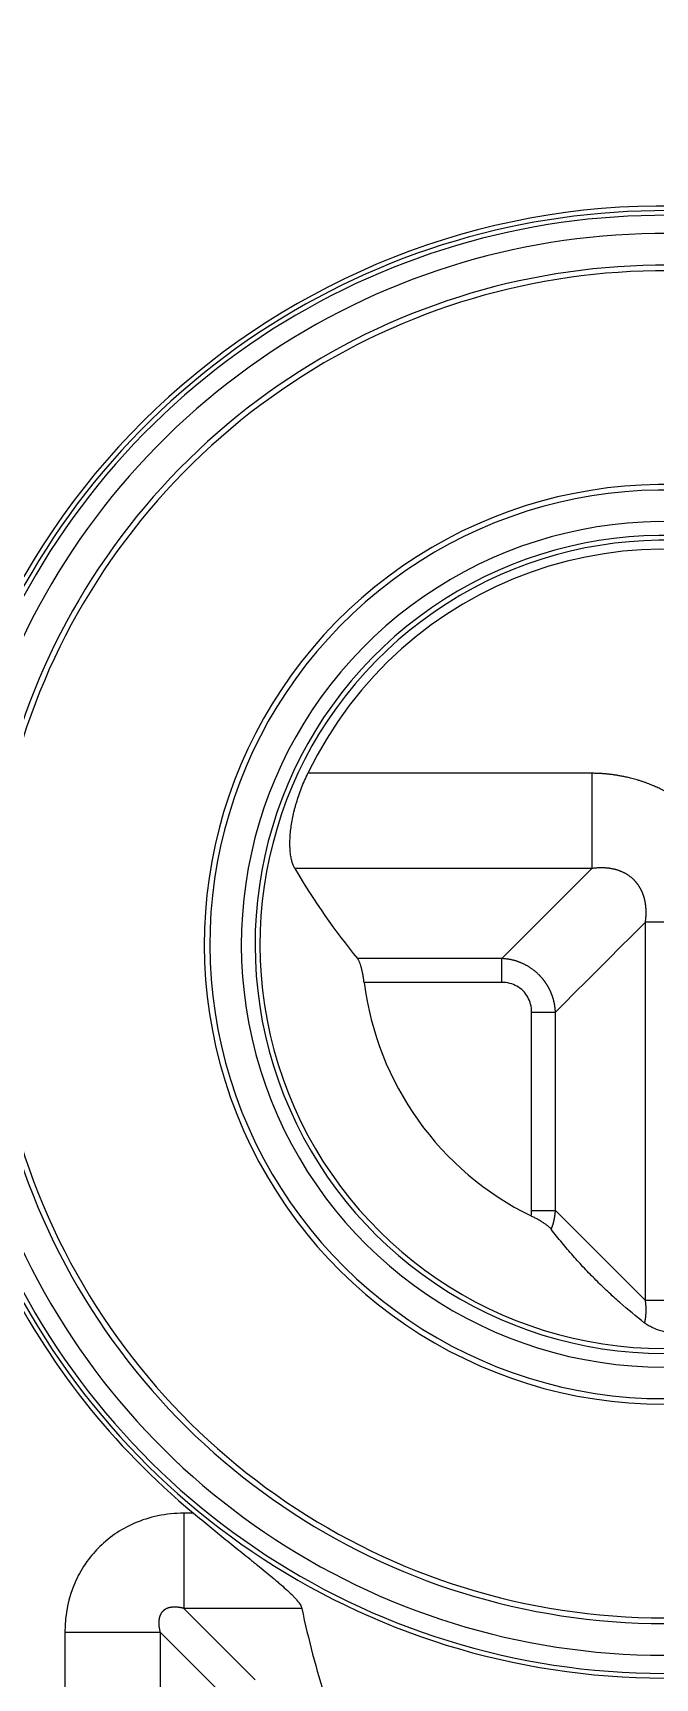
# Model space of a CAD drawing. Header units: millimetres. Extents: x -1286 to 291, y 5350 to 5880.
# Drawn here: x -272 to -252.1, y 5621.3 to 5673.8 of the extents above; entities that cross this region are included whole.
import ezdxf

# ---------------------------------------------------------------- set-up
doc = ezdxf.new("R2010")
doc.units = ezdxf.units.MM
doc.layers.add('粗实线层', color=7, linetype='Continuous', lineweight=35)

msp = doc.modelspace()

# ---------------------------------------------------------------- linework, layer by layer
at = {"layer": '粗实线层', "lineweight": 25}
for p, q in [((-254.142, 5650.181), (-263.208, 5650.181)), ((-254.142, 5647.14), (-263.625, 5647.14)), ((-257.015, 5644.267), (-254.142, 5647.14)), ((-252.432, 5633.357), (-252.432, 5645.429)), ((-257.015, 5644.267), (-261.624, 5644.267)), ((-257.015, 5643.507), (-261.413, 5643.507)), ((-256.065, 5636.23), (-256.065, 5642.556)), ((-255.305, 5636.23), (-255.305, 5642.556)), ((-255.305, 5636.23), (-252.432, 5633.357)), ((-267.165, 5626.563), (-267.165, 5623.522)), ((-266.859, 5626.563), (-267.165, 5626.563)), ((-264.888, 5621.246), (-267.165, 5623.522)), ((-263.401, 5623.522), (-267.165, 5623.522)), ((-270.966, 5622.762), (-267.925, 5622.762)), ((-270.966, 5622.762), (-270.966, 5619.371)), ((-265.648, 5620.485), (-267.925, 5622.762)), ((-267.925, 5622.762), (-267.925, 5619.371))]:
    msp.add_line(p, q, dxfattribs=at)
for centre, radius, start, end in [((-218.672, 5680.9), 83.513, 184.2412, 267.24672), ((-218.672, 5680.9), 84.503, 184.22236, 267.24672), ((-251.837, 5644.72), 23.42, 65, 270), ((-251.837, 5644.72), 23.271, 65, 270), ((-251.837, 5644.72), 23.565, 79.0194, 168.7706), ((-251.837, 5644.72), 22.691, 65, 270), ((-251.837, 5644.72), 21.678, 65, 270), ((-251.837, 5644.72), 21.5, 65, 270), ((-251.837, 5644.72), 14.68, 65, 270), ((-251.837, 5644.72), 14.501, 65, 270), ((-251.837, 5644.72), 13.496, 65, 270), ((-251.837, 5644.72), 13.057, 65, 270), ((-251.837, 5644.72), 12.901, 65, 270), ((-251.837, 5644.72), 12.615, 65, 154.3483), ((-224.702, 5680.9), 101.03, 208.69087, 345.63866), ((-224.702, 5680.9), 102.402, 208.57791, 345.69153), ((-224.702, 5680.9), 101.899, 208.57791, 345.69153), ((-224.702, 5680.9), 101.532, 208.69087, 345.63866), ((-251.837, 5644.72), 9.652, 187.2204, 243.9166), ((-218.672, 5680.9), 85.826, 207.35279, 268.86903), ((-218.672, 5680.9), 86.816, 208.2092, 268.86897), ((-251.837, 5644.72), 23.565, 206.0489, 230.3969)]:
    msp.add_arc(centre, radius, start, end, dxfattribs=at)
for centre, major_axis, start_param, end_param in [((-251.837, 5664.745), (0, -25.733), 5.465811, 5.632689), ((-251.837, 5629.625), (0, -19.398), 5.032417, 5.19343)]:
    msp.add_ellipse(centre, major_axis=major_axis, ratio=0.62804, start_param=start_param, end_param=end_param, dxfattribs=at)
for points, knots in [([(-263.625, 5647.14), (-263.657, 5647.195), (-263.685, 5647.262), (-263.72, 5647.379), (-263.73, 5647.422), (-263.744, 5647.49), (-263.748, 5647.513), (-263.756, 5647.562), (-263.76, 5647.587), (-263.775, 5647.715), (-263.782, 5647.828), (-263.781, 5648.011), (-263.779, 5648.074), (-263.774, 5648.172), (-263.771, 5648.205), (-263.766, 5648.273), (-263.762, 5648.308), (-263.743, 5648.483), (-263.72, 5648.629), (-263.674, 5648.853), (-263.657, 5648.929), (-263.628, 5649.045), (-263.618, 5649.084), (-263.596, 5649.162), (-263.585, 5649.202), (-263.526, 5649.398), (-263.472, 5649.556), (-263.381, 5649.791), (-263.349, 5649.869), (-263.281, 5650.025), (-263.245, 5650.103), (-263.208, 5650.181)], [0, 0, 0, 0, 0.125, 0.125, 0.1875, 0.1875, 0.21875, 0.21875, 0.25, 0.25, 0.375, 0.375, 0.4375, 0.4375, 0.46875, 0.46875, 0.5, 0.5, 0.625, 0.625, 0.6875, 0.6875, 0.71875, 0.71875, 0.75, 0.75, 0.875, 0.875, 0.9375, 0.9375, 1, 1, 1, 1]), ([(-249.391, 5645.429), (-249.391, 5645.442), (-249.391, 5645.469), (-249.392, 5645.51), (-249.392, 5645.554), (-249.394, 5645.601), (-249.395, 5645.651), (-249.398, 5645.704), (-249.401, 5645.76), (-249.405, 5645.818), (-249.41, 5645.879), (-249.419, 5645.97), (-249.432, 5646.083), (-249.451, 5646.211), (-249.47, 5646.32), (-249.488, 5646.413), (-249.505, 5646.497), (-249.524, 5646.579), (-249.544, 5646.662), (-249.565, 5646.745), (-249.588, 5646.828), (-249.613, 5646.912), (-249.639, 5646.996), (-249.668, 5647.081), (-249.698, 5647.165), (-249.73, 5647.25), (-249.768, 5647.344), (-249.812, 5647.447), (-249.864, 5647.559), (-249.919, 5647.673), (-249.979, 5647.787), (-250.044, 5647.902), (-250.113, 5648.018), (-250.192, 5648.14), (-250.28, 5648.266), (-250.375, 5648.393), (-250.471, 5648.511), (-250.567, 5648.622), (-250.662, 5648.725), (-250.742, 5648.807), (-250.809, 5648.873), (-250.865, 5648.927), (-250.926, 5648.985), (-250.993, 5649.045), (-251.067, 5649.109), (-251.147, 5649.175), (-251.233, 5649.243), (-251.327, 5649.312), (-251.454, 5649.401), (-251.609, 5649.499), (-251.787, 5649.598), (-251.952, 5649.682), (-252.103, 5649.751), (-252.225, 5649.802), (-252.325, 5649.843), (-252.41, 5649.875), (-252.501, 5649.908), (-252.598, 5649.94), (-252.721, 5649.978), (-252.861, 5650.017), (-253.013, 5650.052), (-253.13, 5650.077), (-253.216, 5650.093), (-253.275, 5650.104), (-253.326, 5650.112), (-253.369, 5650.119), (-253.412, 5650.125), (-253.467, 5650.133), (-253.546, 5650.144), (-253.623, 5650.153), (-253.69, 5650.159), (-253.738, 5650.164), (-253.788, 5650.168), (-253.841, 5650.171), (-253.897, 5650.174), (-253.954, 5650.177), (-254.015, 5650.179), (-254.078, 5650.18), (-254.121, 5650.181), (-254.142, 5650.181)], [0, 0, 0, 0, 0.005135, 0.010651, 0.016547, 0.022825, 0.029484, 0.036526, 0.043951, 0.051759, 0.059952, 0.068529, 0.088308, 0.10555, 0.120248, 0.1324, 0.143498, 0.154703, 0.166018, 0.177441, 0.188976, 0.200623, 0.212383, 0.224256, 0.236242, 0.24834, 0.260547, 0.276693, 0.293196, 0.310057, 0.327276, 0.344856, 0.362799, 0.381103, 0.403086, 0.424251, 0.444591, 0.464105, 0.482791, 0.500651, 0.51011, 0.520439, 0.531641, 0.543714, 0.55666, 0.570477, 0.585165, 0.60072, 0.61714, 0.646967, 0.674194, 0.698828, 0.720872, 0.740333, 0.751799, 0.763989, 0.7769, 0.79053, 0.804879, 0.828211, 0.848946, 0.867093, 0.876072, 0.884007, 0.890898, 0.896748, 0.901556, 0.908321, 0.91894, 0.933404, 0.939472, 0.945875, 0.95261, 0.959679, 0.96708, 0.974813, 0.982878, 0.991274, 1, 1, 1, 1]), ([(-252.432, 5645.429), (-252.431, 5645.437), (-252.429, 5645.452), (-252.426, 5645.475), (-252.423, 5645.498), (-252.421, 5645.521), (-252.418, 5645.544), (-252.416, 5645.566), (-252.415, 5645.589), (-252.413, 5645.611), (-252.412, 5645.633), (-252.411, 5645.655), (-252.41, 5645.677), (-252.409, 5645.699), (-252.409, 5645.721), (-252.409, 5645.742), (-252.409, 5645.764), (-252.409, 5645.785), (-252.41, 5645.806), (-252.411, 5645.828), (-252.412, 5645.848), (-252.413, 5645.869), (-252.415, 5645.89), (-252.417, 5645.911), (-252.419, 5645.931), (-252.421, 5645.951), (-252.423, 5645.972), (-252.426, 5645.992), (-252.429, 5646.011), (-252.432, 5646.031), (-252.435, 5646.051), (-252.439, 5646.07), (-252.442, 5646.09), (-252.446, 5646.109), (-252.451, 5646.128), (-252.455, 5646.147), (-252.46, 5646.165), (-252.464, 5646.184), (-252.469, 5646.202), (-252.474, 5646.221), (-252.48, 5646.239), (-252.485, 5646.257), (-252.491, 5646.274), (-252.497, 5646.292), (-252.503, 5646.309), (-252.51, 5646.327), (-252.516, 5646.344), (-252.523, 5646.361), (-252.53, 5646.378), (-252.537, 5646.394), (-252.545, 5646.411), (-252.552, 5646.427), (-252.56, 5646.443), (-252.568, 5646.459), (-252.576, 5646.475), (-252.584, 5646.49), (-252.592, 5646.506), (-252.601, 5646.521), (-252.61, 5646.536), (-252.619, 5646.551), (-252.628, 5646.566), (-252.637, 5646.58), (-252.647, 5646.595), (-252.656, 5646.609), (-252.666, 5646.623), (-252.676, 5646.637), (-252.686, 5646.651), (-252.696, 5646.664), (-252.707, 5646.677), (-252.717, 5646.69), (-252.728, 5646.703), (-252.739, 5646.716), (-252.75, 5646.729), (-252.761, 5646.741), (-252.773, 5646.753), (-252.784, 5646.765), (-252.799, 5646.781), (-252.818, 5646.799), (-252.841, 5646.82), (-252.865, 5646.841), (-252.889, 5646.861), (-252.914, 5646.88), (-252.939, 5646.899), (-252.966, 5646.918), (-252.992, 5646.936), (-253.02, 5646.953), (-253.048, 5646.969), (-253.077, 5646.986), (-253.106, 5647.001), (-253.136, 5647.016), (-253.166, 5647.03), (-253.197, 5647.043), (-253.229, 5647.056), (-253.261, 5647.068), (-253.294, 5647.08), (-253.327, 5647.09), (-253.361, 5647.1), (-253.396, 5647.11), (-253.431, 5647.118), (-253.466, 5647.126), (-253.502, 5647.133), (-253.539, 5647.14), (-253.576, 5647.145), (-253.614, 5647.15), (-253.652, 5647.154), (-253.69, 5647.158), (-253.729, 5647.16), (-253.769, 5647.162), (-253.809, 5647.163), (-253.849, 5647.163), (-253.89, 5647.162), (-253.931, 5647.161), (-253.973, 5647.158), (-254.015, 5647.155), (-254.057, 5647.151), (-254.1, 5647.146), (-254.128, 5647.142), (-254.142, 5647.14)], [0, 0, 0, 0, 0.008389, 0.016721, 0.024996, 0.033214, 0.041375, 0.04948, 0.05753, 0.065524, 0.073462, 0.081346, 0.089175, 0.09695, 0.104671, 0.112339, 0.119954, 0.127517, 0.135027, 0.142485, 0.149892, 0.157247, 0.164553, 0.171808, 0.179014, 0.18617, 0.193278, 0.200337, 0.207349, 0.214313, 0.221231, 0.228103, 0.234928, 0.241709, 0.248445, 0.255138, 0.261786, 0.268392, 0.274956, 0.281478, 0.287959, 0.2944, 0.300801, 0.307163, 0.313486, 0.319772, 0.326021, 0.332233, 0.33841, 0.344552, 0.35066, 0.356735, 0.362777, 0.368787, 0.374766, 0.380715, 0.386635, 0.392526, 0.39839, 0.404226, 0.410037, 0.415823, 0.421584, 0.427322, 0.433038, 0.438732, 0.444406, 0.450061, 0.455696, 0.461314, 0.466916, 0.472502, 0.478073, 0.48363, 0.489175, 0.494708, 0.50023, 0.510587, 0.520984, 0.531428, 0.541926, 0.552484, 0.563109, 0.573806, 0.584582, 0.595443, 0.606395, 0.617442, 0.628592, 0.639849, 0.651219, 0.662706, 0.674316, 0.686053, 0.697921, 0.709927, 0.722073, 0.734364, 0.746804, 0.759397, 0.772146, 0.785055, 0.798128, 0.811369, 0.824779, 0.838363, 0.852123, 0.866062, 0.880183, 0.894489, 0.908982, 0.923664, 0.938538, 0.953607, 0.968872, 0.984336, 1, 1, 1, 1]), ([(-249.391, 5645.429), (-249.557, 5645.429), (-249.723, 5645.429), (-250.051, 5645.429), (-250.214, 5645.429), (-250.53, 5645.429), (-250.684, 5645.429), (-250.981, 5645.429), (-251.124, 5645.429), (-251.394, 5645.429), (-251.522, 5645.429), (-251.759, 5645.429), (-251.869, 5645.429), (-252.067, 5645.429), (-252.156, 5645.429), (-252.312, 5645.429), (-252.378, 5645.429), (-252.432, 5645.429)], [0, 0, 0, 0, 0.125, 0.125, 0.25, 0.25, 0.375, 0.375, 0.5, 0.5, 0.625, 0.625, 0.75, 0.75, 0.875, 0.875, 1, 1, 1, 1]), ([(-261.413, 5643.507), (-261.418, 5643.549), (-261.424, 5643.591), (-261.437, 5643.673), (-261.444, 5643.714), (-261.455, 5643.774), (-261.459, 5643.794), (-261.467, 5643.832), (-261.471, 5643.851), (-261.484, 5643.907), (-261.492, 5643.942), (-261.506, 5643.993), (-261.511, 5644.009), (-261.52, 5644.041), (-261.525, 5644.056), (-261.539, 5644.1), (-261.549, 5644.127), (-261.565, 5644.164), (-261.57, 5644.176), (-261.581, 5644.198), (-261.586, 5644.208), (-261.602, 5644.237), (-261.613, 5644.253), (-261.624, 5644.267)], [0, 0, 0, 0, 0.125, 0.125, 0.25, 0.25, 0.3125, 0.3125, 0.375, 0.375, 0.5, 0.5, 0.5625, 0.5625, 0.625, 0.625, 0.75, 0.75, 0.8125, 0.8125, 0.875, 0.875, 1, 1, 1, 1]), ([(-257.015, 5643.507), (-257.015, 5643.59), (-257.015, 5643.673), (-257.015, 5643.831), (-257.015, 5643.906), (-257.015, 5644.041), (-257.015, 5644.101), (-257.015, 5644.201), (-257.015, 5644.24), (-257.015, 5644.267)], [0, 0, 0, 0, 0.25, 0.25, 0.5, 0.5, 0.75, 0.75, 1, 1, 1, 1]), ([(-255.305, 5642.556), (-255.305, 5642.564), (-255.306, 5642.578), (-255.307, 5642.599), (-255.309, 5642.62), (-255.311, 5642.641), (-255.313, 5642.663), (-255.315, 5642.684), (-255.318, 5642.705), (-255.32, 5642.726), (-255.323, 5642.746), (-255.327, 5642.767), (-255.33, 5642.788), (-255.334, 5642.809), (-255.338, 5642.829), (-255.342, 5642.85), (-255.346, 5642.87), (-255.351, 5642.89), (-255.356, 5642.911), (-255.361, 5642.931), (-255.366, 5642.951), (-255.372, 5642.971), (-255.378, 5642.991), (-255.384, 5643.01), (-255.39, 5643.03), (-255.396, 5643.049), (-255.403, 5643.069), (-255.41, 5643.088), (-255.417, 5643.107), (-255.424, 5643.126), (-255.431, 5643.145), (-255.439, 5643.164), (-255.447, 5643.183), (-255.455, 5643.201), (-255.463, 5643.22), (-255.471, 5643.238), (-255.48, 5643.256), (-255.489, 5643.274), (-255.498, 5643.292), (-255.507, 5643.31), (-255.516, 5643.328), (-255.526, 5643.345), (-255.535, 5643.362), (-255.545, 5643.38), (-255.555, 5643.397), (-255.566, 5643.414), (-255.576, 5643.43), (-255.586, 5643.447), (-255.597, 5643.463), (-255.608, 5643.48), (-255.619, 5643.496), (-255.63, 5643.512), (-255.641, 5643.528), (-255.653, 5643.543), (-255.664, 5643.559), (-255.676, 5643.574), (-255.688, 5643.589), (-255.7, 5643.604), (-255.712, 5643.619), (-255.724, 5643.634), (-255.737, 5643.649), (-255.749, 5643.663), (-255.762, 5643.677), (-255.775, 5643.691), (-255.787, 5643.705), (-255.8, 5643.719), (-255.814, 5643.732), (-255.831, 5643.749), (-255.852, 5643.77), (-255.878, 5643.795), (-255.905, 5643.819), (-255.932, 5643.842), (-255.959, 5643.865), (-255.988, 5643.888), (-256.017, 5643.91), (-256.046, 5643.932), (-256.076, 5643.953), (-256.107, 5643.974), (-256.138, 5643.994), (-256.169, 5644.013), (-256.202, 5644.032), (-256.234, 5644.05), (-256.267, 5644.068), (-256.301, 5644.085), (-256.335, 5644.101), (-256.37, 5644.117), (-256.405, 5644.132), (-256.441, 5644.146), (-256.477, 5644.16), (-256.513, 5644.173), (-256.55, 5644.185), (-256.587, 5644.196), (-256.624, 5644.207), (-256.662, 5644.216), (-256.7, 5644.225), (-256.739, 5644.233), (-256.778, 5644.241), (-256.817, 5644.247), (-256.856, 5644.253), (-256.896, 5644.258), (-256.935, 5644.262), (-256.975, 5644.265), (-257.002, 5644.266), (-257.015, 5644.267)], [0, 0, 0, 0, 0.00808, 0.016146, 0.024198, 0.032235, 0.040257, 0.048264, 0.056257, 0.064234, 0.072197, 0.080145, 0.088079, 0.095998, 0.103902, 0.111792, 0.119666, 0.127526, 0.13537, 0.143199, 0.151012, 0.15881, 0.166592, 0.174358, 0.182108, 0.189842, 0.19756, 0.205262, 0.212948, 0.220618, 0.228271, 0.235909, 0.243531, 0.251136, 0.258726, 0.2663, 0.273858, 0.281401, 0.288929, 0.296441, 0.303938, 0.31142, 0.318886, 0.326337, 0.333771, 0.34119, 0.348592, 0.355978, 0.363347, 0.3707, 0.378036, 0.385355, 0.392657, 0.399942, 0.40721, 0.41446, 0.421693, 0.428909, 0.436107, 0.443288, 0.450451, 0.457597, 0.464726, 0.471836, 0.47893, 0.486005, 0.493064, 0.500104, 0.513405, 0.526768, 0.540193, 0.55368, 0.567228, 0.580837, 0.594506, 0.608236, 0.622024, 0.63587, 0.649773, 0.663733, 0.677747, 0.691816, 0.70594, 0.72012, 0.734356, 0.748649, 0.762999, 0.777406, 0.79187, 0.806391, 0.820967, 0.835599, 0.850285, 0.865024, 0.879815, 0.894657, 0.909552, 0.924498, 0.939497, 0.954547, 0.969648, 0.9848, 1, 1, 1, 1]), ([(-255.438, 5635.626), (-255.449, 5635.641), (-255.477, 5635.672), (-255.514, 5635.705), (-255.545, 5635.73), (-255.556, 5635.739), (-255.579, 5635.757), (-255.591, 5635.766), (-255.628, 5635.792), (-255.655, 5635.81), (-255.697, 5635.838), (-255.712, 5635.847), (-255.742, 5635.866), (-255.758, 5635.875), (-255.805, 5635.904), (-255.87, 5635.941), (-255.938, 5635.978), (-256.009, 5636.015), (-256.045, 5636.033), (-256.081, 5636.051)], [0, 0, 0, 0, 0.125, 0.25, 0.25, 0.3125, 0.3125, 0.375, 0.375, 0.5, 0.5, 0.5625, 0.5625, 0.625, 0.625, 0.75, 0.875, 0.875, 1, 1, 1, 1]), ([(-256.065, 5636.23), (-255.982, 5636.23), (-255.899, 5636.23), (-255.741, 5636.23), (-255.666, 5636.23), (-255.531, 5636.23), (-255.471, 5636.23), (-255.371, 5636.23), (-255.332, 5636.23), (-255.305, 5636.23)], [0, 0, 0, 0, 0.25, 0.25, 0.5, 0.5, 0.75, 0.75, 1, 1, 1, 1]), ([(-255.438, 5635.626), (-255.435, 5635.632), (-255.43, 5635.645), (-255.423, 5635.664), (-255.415, 5635.683), (-255.408, 5635.703), (-255.401, 5635.722), (-255.395, 5635.742), (-255.388, 5635.762), (-255.382, 5635.782), (-255.376, 5635.802), (-255.37, 5635.822), (-255.365, 5635.842), (-255.359, 5635.863), (-255.354, 5635.884), (-255.349, 5635.904), (-255.345, 5635.925), (-255.34, 5635.946), (-255.336, 5635.968), (-255.332, 5635.989), (-255.328, 5636.01), (-255.325, 5636.032), (-255.322, 5636.053), (-255.319, 5636.075), (-255.316, 5636.097), (-255.313, 5636.119), (-255.311, 5636.141), (-255.309, 5636.163), (-255.308, 5636.185), (-255.306, 5636.208), (-255.305, 5636.223), (-255.305, 5636.23)], [0, 0, 0, 0, 0.0327, 0.065532, 0.098495, 0.131589, 0.164813, 0.198168, 0.231652, 0.265265, 0.299007, 0.332876, 0.366873, 0.400995, 0.435243, 0.469615, 0.504111, 0.53873, 0.573473, 0.608341, 0.643333, 0.678449, 0.713688, 0.749051, 0.784538, 0.820146, 0.855877, 0.891728, 0.9277, 0.963791, 1, 1, 1, 1]), ([(-252.457, 5632.633), (-252.724, 5632.843), (-252.989, 5633.061), (-253.378, 5633.403), (-253.507, 5633.519), (-253.762, 5633.757), (-253.888, 5633.879), (-254.137, 5634.127), (-254.26, 5634.254), (-254.503, 5634.512), (-254.623, 5634.645), (-254.861, 5634.915), (-254.978, 5635.052), (-255.21, 5635.334), (-255.324, 5635.478), (-255.438, 5635.626)], [0, 0, 0, 0, 0.25, 0.25, 0.375, 0.375, 0.5, 0.5, 0.625, 0.625, 0.75, 0.75, 0.875, 0.875, 1, 1, 1, 1]), ([(-252.457, 5632.633), (-252.456, 5632.639), (-252.453, 5632.652), (-252.449, 5632.67), (-252.445, 5632.689), (-252.441, 5632.707), (-252.437, 5632.726), (-252.434, 5632.745), (-252.431, 5632.764), (-252.428, 5632.784), (-252.425, 5632.803), (-252.423, 5632.823), (-252.42, 5632.842), (-252.418, 5632.862), (-252.416, 5632.882), (-252.415, 5632.903), (-252.413, 5632.923), (-252.412, 5632.943), (-252.411, 5632.964), (-252.41, 5632.985), (-252.409, 5633.006), (-252.409, 5633.027), (-252.409, 5633.048), (-252.409, 5633.069), (-252.409, 5633.091), (-252.41, 5633.112), (-252.411, 5633.134), (-252.412, 5633.156), (-252.413, 5633.178), (-252.415, 5633.2), (-252.416, 5633.222), (-252.418, 5633.244), (-252.421, 5633.267), (-252.423, 5633.289), (-252.426, 5633.312), (-252.429, 5633.334), (-252.431, 5633.35), (-252.432, 5633.357)], [0, 0, 0, 0, 0.025127, 0.050435, 0.075926, 0.101602, 0.127467, 0.153522, 0.179768, 0.206209, 0.232846, 0.259681, 0.286717, 0.313955, 0.341396, 0.369043, 0.396898, 0.424962, 0.453237, 0.481725, 0.510427, 0.539345, 0.568481, 0.597835, 0.62741, 0.657206, 0.687226, 0.717471, 0.747942, 0.77864, 0.809567, 0.840724, 0.872112, 0.903732, 0.935586, 0.967675, 1, 1, 1, 1]), ([(-249.391, 5633.357), (-249.547, 5633.357), (-249.706, 5633.357), (-250.027, 5633.357), (-250.189, 5633.357), (-250.508, 5633.357), (-250.666, 5633.357), (-250.971, 5633.357), (-251.119, 5633.357), (-251.398, 5633.357), (-251.53, 5633.357), (-251.773, 5633.357), (-251.884, 5633.357), (-252.082, 5633.357), (-252.169, 5633.357), (-252.319, 5633.357), (-252.381, 5633.357), (-252.432, 5633.357)], [0, 0, 0, 0, 0.125, 0.125, 0.25, 0.25, 0.375, 0.375, 0.5, 0.5, 0.625, 0.625, 0.75, 0.75, 0.875, 0.875, 1, 1, 1, 1]), ([(-251.837, 5632.354), (-251.907, 5632.373), (-251.972, 5632.393), (-252.093, 5632.436), (-252.149, 5632.459), (-252.227, 5632.494), (-252.251, 5632.506), (-252.299, 5632.531), (-252.321, 5632.543), (-252.386, 5632.581), (-252.424, 5632.607), (-252.457, 5632.633)], [0, 0, 0, 0, 0.25, 0.25, 0.5, 0.5, 0.625, 0.625, 0.75, 0.75, 1, 1, 1, 1]), ([(-267.165, 5626.563), (-267.731, 5626.563), (-268.283, 5626.443), (-268.973, 5626.142), (-269.189, 5626.02), (-269.568, 5625.757), (-269.769, 5625.582), (-270.037, 5625.309), (-270.175, 5625.153), (-270.463, 5624.727), (-270.549, 5624.564), (-270.849, 5623.864), (-270.966, 5623.356), (-270.966, 5622.762)], [0, 0, 0, 0, 0.25, 0.25, 0.375, 0.375, 0.5, 0.5, 0.625, 0.625, 0.75, 0.75, 1, 1, 1, 1]), ([(-266.859, 5626.563), (-266.685, 5626.419), (-266.512, 5626.277), (-266.167, 5625.995), (-265.996, 5625.855), (-265.655, 5625.579), (-265.485, 5625.443), (-265.233, 5625.239), (-265.149, 5625.172), (-265.024, 5625.071), (-264.983, 5625.037), (-264.9, 5624.97), (-264.858, 5624.937), (-264.735, 5624.837), (-264.654, 5624.771), (-264.495, 5624.64), (-264.417, 5624.576), (-264.302, 5624.48), (-264.265, 5624.448), (-264.209, 5624.4), (-264.19, 5624.385), (-264.153, 5624.353), (-264.135, 5624.337), (-264.045, 5624.259), (-263.976, 5624.198), (-263.845, 5624.079), (-263.783, 5624.02), (-263.697, 5623.935), (-263.669, 5623.907), (-263.63, 5623.865), (-263.618, 5623.852), (-263.593, 5623.824), (-263.581, 5623.811), (-263.524, 5623.744), (-263.486, 5623.695), (-263.443, 5623.625), (-263.431, 5623.603), (-263.416, 5623.571), (-263.412, 5623.561), (-263.406, 5623.541), (-263.403, 5623.532), (-263.401, 5623.522)], [0, 0, 0, 0, 0.125, 0.125, 0.25, 0.25, 0.375, 0.375, 0.4375, 0.4375, 0.46875, 0.46875, 0.5, 0.5, 0.5625, 0.5625, 0.625, 0.625, 0.65625, 0.65625, 0.671875, 0.671875, 0.6875, 0.6875, 0.75, 0.75, 0.8125, 0.8125, 0.84375, 0.84375, 0.859375, 0.859375, 0.875, 0.875, 0.9375, 0.9375, 0.96875, 0.96875, 0.984375, 0.984375, 1, 1, 1, 1]), ([(-267.165, 5623.522), (-267.171, 5623.524), (-267.182, 5623.527), (-267.2, 5623.532), (-267.217, 5623.536), (-267.234, 5623.54), (-267.251, 5623.543), (-267.268, 5623.547), (-267.285, 5623.55), (-267.301, 5623.553), (-267.318, 5623.555), (-267.334, 5623.557), (-267.35, 5623.559), (-267.365, 5623.561), (-267.381, 5623.563), (-267.397, 5623.564), (-267.412, 5623.565), (-267.427, 5623.566), (-267.442, 5623.566), (-267.456, 5623.566), (-267.471, 5623.566), (-267.485, 5623.566), (-267.499, 5623.566), (-267.513, 5623.565), (-267.527, 5623.564), (-267.54, 5623.563), (-267.553, 5623.561), (-267.567, 5623.559), (-267.579, 5623.557), (-267.592, 5623.555), (-267.605, 5623.553), (-267.617, 5623.55), (-267.629, 5623.548), (-267.641, 5623.544), (-267.652, 5623.541), (-267.664, 5623.538), (-267.675, 5623.534), (-267.686, 5623.53), (-267.697, 5623.526), (-267.707, 5623.522), (-267.718, 5623.517), (-267.728, 5623.513), (-267.738, 5623.508), (-267.747, 5623.503), (-267.757, 5623.497), (-267.766, 5623.492), (-267.775, 5623.486), (-267.784, 5623.48), (-267.792, 5623.474), (-267.801, 5623.468), (-267.809, 5623.462), (-267.817, 5623.455), (-267.824, 5623.448), (-267.832, 5623.441), (-267.842, 5623.432), (-267.853, 5623.419), (-267.867, 5623.403), (-267.879, 5623.387), (-267.891, 5623.369), (-267.902, 5623.35), (-267.913, 5623.33), (-267.922, 5623.31), (-267.931, 5623.289), (-267.939, 5623.266), (-267.946, 5623.243), (-267.952, 5623.219), (-267.957, 5623.194), (-267.961, 5623.168), (-267.965, 5623.142), (-267.967, 5623.114), (-267.969, 5623.086), (-267.969, 5623.057), (-267.968, 5623.027), (-267.967, 5622.997), (-267.964, 5622.965), (-267.96, 5622.933), (-267.956, 5622.9), (-267.95, 5622.867), (-267.943, 5622.832), (-267.935, 5622.797), (-267.928, 5622.774), (-267.925, 5622.762)], [0, 0, 0, 0, 0.014124, 0.028041, 0.041751, 0.055256, 0.068555, 0.08165, 0.094542, 0.107232, 0.11972, 0.132008, 0.144096, 0.155987, 0.167681, 0.179179, 0.190482, 0.201593, 0.212512, 0.223242, 0.233783, 0.244138, 0.254307, 0.264295, 0.274101, 0.283728, 0.29318, 0.302457, 0.311563, 0.320499, 0.32927, 0.337878, 0.346326, 0.354618, 0.362756, 0.370746, 0.37859, 0.386293, 0.393859, 0.401293, 0.4086, 0.415785, 0.422854, 0.429811, 0.436664, 0.443418, 0.45008, 0.456657, 0.463156, 0.469584, 0.475948, 0.482257, 0.488519, 0.494741, 0.500933, 0.51352, 0.526282, 0.539286, 0.552595, 0.566268, 0.58036, 0.594919, 0.609991, 0.625617, 0.641832, 0.658669, 0.676158, 0.694325, 0.713192, 0.73278, 0.753108, 0.774192, 0.796047, 0.818687, 0.842123, 0.866366, 0.891426, 0.917312, 0.944031, 0.971592, 1, 1, 1, 1])]:
    msp.add_open_spline(points, degree=3, knots=knots, dxfattribs=at)
for points, weights in [([(-254.142, 5650.181), (-254.142, 5648.759), (-254.142, 5647.603), (-254.142, 5647.14)], [1.10247002689, 0.965844889658, 0.965843324386, 1.10246533108]), ([(-256.065, 5642.556), (-255.71, 5642.556), (-255.421, 5642.556), (-255.305, 5642.556)], [1.10245000855, 0.965843397504, 0.965849997469, 1.10246980844])]:
    msp.add_rational_spline(points, weights, degree=3, dxfattribs=at)
for points in [[(-255.305, 5642.556), (-254.347, 5643.514), (-253.39, 5644.472), (-252.432, 5645.429)], [(-256.065, 5642.556), (-256.065, 5642.645), (-256.087, 5642.813), (-256.181, 5643.046), (-256.33, 5643.242), (-256.526, 5643.391), (-256.759, 5643.485), (-256.927, 5643.507), (-257.015, 5643.507)], [(-256.081, 5636.051), (-256.076, 5636.08), (-256.068, 5636.138), (-256.065, 5636.199), (-256.065, 5636.23)]]:
    msp.add_open_spline(points, degree=3, dxfattribs=at)

doc.saveas('drawing.dxf')
